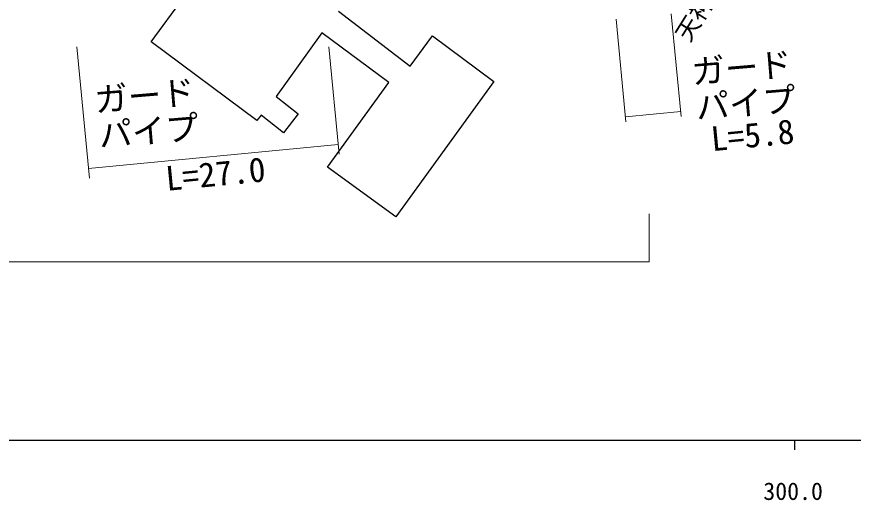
# Model space of a CAD drawing. Units: millimetres, scale not verified. Extents: x 40000 to 680000, y 20000 to 380000.
# Drawn here: x 286649 to 374135, y 198715 to 249230 of the extents above; entities that cross this region are included whole.
import ezdxf
from ezdxf.enums import TextEntityAlignment as Align

# ---------------------------------------------------------------- set-up
doc = ezdxf.new("R2010")
doc.units = ezdxf.units.MM
doc.header["$LTSCALE"] = 1000
for name, color, linetype, lineweight in [('M-BGD', 7, 'Continuous', 25), ('M-BGD-EXST', 7, 'Continuous', 25), ('M-STR-HTXT', 7, 'Continuous', 13), ('M-TTL-BAND', 7, 'Continuous', 25)]:
    doc.layers.add(name, color=color, linetype=linetype, lineweight=lineweight)
doc.styles.add('ＭＳ ゴシック', font='')
doc.styles.get('ＭＳ ゴシック').set_extended_font_data('MS Gothic')

msp = doc.modelspace()

# ---------------------------------------------------------------- linework, layer by layer
at = {"layer": 'M-BGD'}
for p, q in [((300716, 246598), (307096, 255456)), ((320314, 249811), (327796, 244073)), ((318570, 247562), (313775, 240892)), ((325547, 242375), (318570, 247562)), ((327796, 244073), (330137, 247240)), ((330137, 247240), (336562, 242467)), ((311776, 238392), (300716, 246598)), ((319167, 233517), (325547, 242375)), ((336562, 242467), (326281, 228330)), ((313775, 240892), (316096, 239071)), ((312216, 238940), (311776, 238392)), ((314537, 237119), (312216, 238940)), ((316096, 239071), (314537, 237119)), ((326281, 228330), (319167, 233517))]:
    msp.add_line(p, q, dxfattribs=at)
at = {"layer": 'M-STR-HTXT'}
for p, q in [((355105, 249528), (356137, 238814)), ((349332, 248972), (350364, 238258)), ((292927, 246078), (294248, 232368)), ((319284, 246078), (320362, 234884)), ((350314, 238774), (356088, 239330)), ((294152, 233364), (320266, 235879)), ((352774, 228636), (352774, 223636)), ((113796, 223636), (352774, 223636))]:
    msp.add_line(p, q, dxfattribs=at)
at = {"layer": 'M-TTL-BAND'}
for p, q in [((40000, 205000), (579000, 205000)), ((368000, 205000), (368000, 204000))]:
    msp.add_line(p, q, dxfattribs=at)

# ---------------------------------------------------------------- texts
at = {"layer": 'M-BGD-EXST', "style": 'ＭＳ ゴシック'}
msp.add_text('天神前植松線', height=1833, rotation=58.041, dxfattribs=at).set_placement((357448, 246175), align=Align.BOTTOM_LEFT)
at = {"layer": 'M-STR-HTXT', "style": 'ＭＳ ゴシック'}
for s, p in [('ガード', (357401, 241420)), ('ガード', (294954, 238497)), ('パイプ', (357835, 237730)), ('パイプ', (295388, 234808))]:
    msp.add_text(s, height=2566, rotation=4.794, dxfattribs=at).set_placement(p, align=Align.BOTTOM_LEFT)
for s, p in [('L=5.8', (363792, 234833)), ('L=27.0', (307631, 230776))]:
    msp.add_text(s, height=2566, rotation=5.502, dxfattribs=at).set_placement(p, align=Align.BOTTOM_CENTER)
at = {"layer": 'M-TTL-BAND', "style": 'ＭＳ ゴシック'}
msp.add_text('300.0', height=1833, dxfattribs=at).set_placement((367844, 198195), align=Align.BOTTOM_CENTER)

doc.saveas('drawing.dxf')
